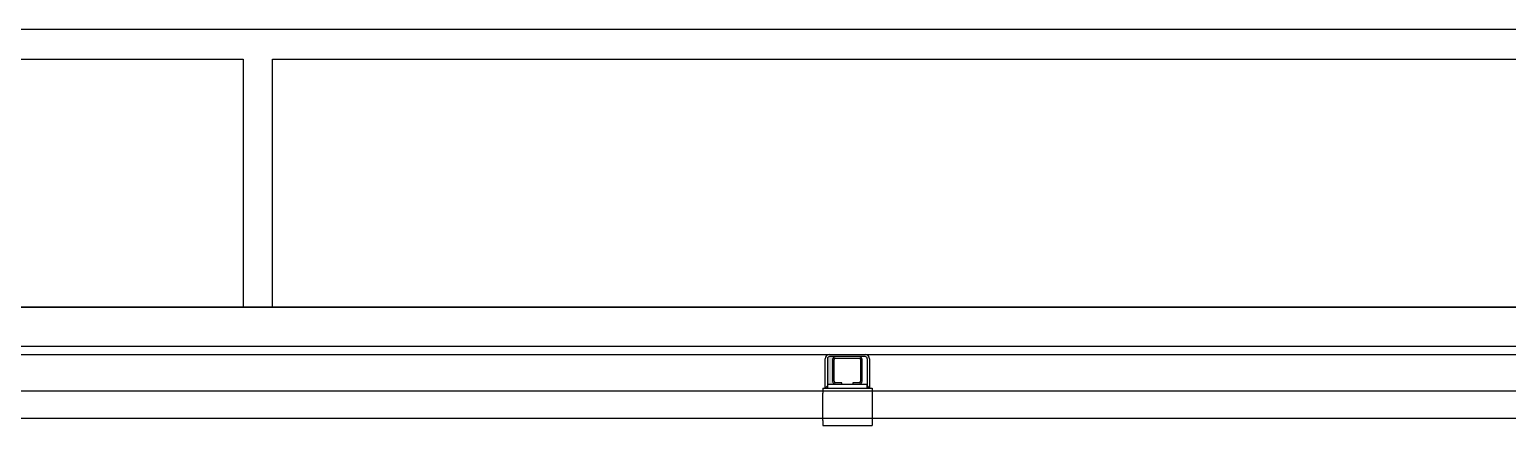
# Model space of a CAD drawing. Extents: x -1899985 to 1774885, y 556286 to 2175695.
# Drawn here: x -1116709 to -1115078, y 580100 to 580537 of the extents above; entities that cross this region are included whole.
import ezdxf

# ---------------------------------------------------------------- set-up
doc = ezdxf.new("R2010")
doc.units = 0
doc.header["$LTSCALE"] = 10
doc.header["$MEASUREMENT"] = 0
for name, color, linetype in [('20剖面图$0$A-LIN-V', 9, 'Continuous'), ('20剖面图$0$S-SB', 21, 'Continuous'), ('A-LIN-V', 9, 'Continuous')]:
    doc.layers.add(name, color=color, linetype=linetype)

# ---------------------------------------------------------------- blocks, each defined once
blk = doc.blocks.new('20剖面图$0$11')
at = {"layer": '20剖面图$0$A-LIN-V'}
h = blk.add_hatch(color=1, dxfattribs=at)
h.dxf.hatch_style = 1
h.paths.add_polyline_path([(1597280.5, -76162.3, -0.414214), (1597277.2, -76159.1), (1597277.2, -76135.2, -0.414214), (1597280.5, -76131.9), (1597274, -76131.9, 0.414214), (1597271.5, -76134.3), (1597271.5, -76164.3), (1597271.9, -76164), (1597271.9, -76162.3)])
h = blk.add_hatch(color=1, dxfattribs=at)
h.dxf.hatch_style = 1
h.paths.add_polyline_path([(1597318.1, -76166.7), (1597315.3, -76164), (1597315.3, -76166.7)])
h.paths.add_polyline_path([(1597271.9, -76166.7), (1597271.9, -76164), (1597269.1, -76166.7)])
at = {"layer": '20剖面图$0$A-LIN-V', "color": 1}
for p, q in [((1604014.2, -75770.7), (1595896.1, -75770.7)), ((1595950.4, -75803.4), (1596626.8, -75803.4)), ((1596626.8, -75803.4), (1596626.8, -76077.3)), ((1596659.4, -76077.3), (1596659.4, -75803.4)), ((1596659.4, -75803.4), (1598257.3, -75803.4)), ((1592562.4, -76077.3), (1605899.7, -76077.3)), ((1598840.1, -76077.3), (1592562.4, -76077.3)), ((1598840.1, -76120.8), (1592345, -76120.8)), ((1594075.6, -76129.5), (1605899.7, -76129.5)), ((1597269.1, -76166.7), (1597269.1, -76134.3)), ((1597271.5, -76134.3), (1597271.5, -76164.3)), ((1597274, -76129.5), (1597313.1, -76129.5)), ((1597280.5, -76131.9), (1597274, -76131.9)), ((1597277.2, -76135.2), (1597277.2, -76159.1)), ((1597278.9, -76159.1), (1597278.9, -76135.2)), ((1597306.6, -76131.9), (1597280.5, -76131.9)), ((1597280.5, -76133.5), (1597306.6, -76133.5)), ((1597313.1, -76131.9), (1597306.6, -76131.9)), ((1597308.2, -76135.2), (1597308.2, -76159.1)), ((1597309.9, -76159.1), (1597309.9, -76135.2)), ((1597315.6, -76164.2), (1597315.6, -76134.3)), ((1597318, -76134.3), (1597318, -76166.6)), ((1597266.4, -76169.9), (1596261.6, -76169.9)), ((1598008.8, -76169.9), (1596404.4, -76169.9)), ((1597266.4, -76166.7), (1597269.1, -76166.7)), ((1597266.4, -76166.7), (1597266.4, -76172.1)), ((1597266.4, -76202.6), (1597266.4, -76172.1)), ((1597271.9, -76164), (1597269.1, -76166.7)), ((1597269.1, -76166.7), (1597271.9, -76166.7)), ((1597271.9, -76162.3), (1597280.5, -76162.3)), ((1597271.9, -76166.7), (1597271.9, -76162.3)), ((1597271.9, -76166.7), (1597315.3, -76166.7)), ((1597287.6, -76160.7), (1597280.5, -76160.7)), ((1597280.5, -76162.3), (1597287.6, -76162.3)), ((1597287.6, -76162.3), (1597287.6, -76160.7)), ((1597287.6, -76162.3), (1597299.5, -76162.3)), ((1597306.6, -76160.7), (1597299.5, -76160.7)), ((1597299.5, -76160.7), (1597299.5, -76162.3)), ((1597299.5, -76162.3), (1597306.6, -76162.3)), ((1597306.6, -76162.3), (1597315.3, -76162.3)), ((1597315.3, -76166.7), (1597315.3, -76162.3)), ((1597318.1, -76166.7), (1597315.3, -76164)), ((1597315.3, -76166.7), (1597318.1, -76166.7)), ((1597318.1, -76166.7), (1597320.8, -76166.7)), ((1597320.8, -76166.7), (1597320.8, -76172.1)), ((1598697.7, -76169.9), (1597320.8, -76169.9)), ((1597320.8, -76172.1), (1597320.8, -76202.6)), ((1597266.4, -76200.4), (1596261.6, -76200.4)), ((1598539, -76200.4), (1596973.8, -76200.4)), ((1597266.4, -76202.6), (1597266.4, -76208)), ((1597266.4, -76208), (1597320.8, -76208)), ((1598697.7, -76200.4), (1597320.8, -76200.4)), ((1597320.8, -76202.6), (1597320.8, -76208))]:
    blk.add_line(p, q, dxfattribs=at)
for centre, radius, start, end in [((1597274, -76134.3), 4.89, 90, 180), ((1597274, -76134.3), 2.45, 90, 180), ((1597280.5, -76135.2), 3.26, 90, 180), ((1597280.5, -76135.2), 1.63, 90, 180), ((1597306.6, -76135.2), 3.26, 0, 90), ((1597306.6, -76135.2), 1.63, 360, 90), ((1597313.1, -76134.3), 4.89, 0, 90), ((1597313.1, -76134.3), 2.45, 0, 90), ((1597280.5, -76159.1), 3.26, 180, 270), ((1597280.5, -76159.1), 1.63, 180, 270), ((1597306.6, -76159.1), 1.63, 270, 360), ((1597306.6, -76159.1), 3.26, 270, 0)]:
    blk.add_arc(centre, radius, start, end, dxfattribs=at)
blk = doc.blocks.new('20剖面图$0$23423wer')
at = {"layer": '20剖面图$0$S-SB', "xscale": 0.735970624901321, "yscale": 0.735970624901321, "zscale": 0.735970624901321}
blk.add_blockref('20剖面图$0$11', (-2850596.9, 597906.1), dxfattribs=at)
blk = doc.blocks.new('20剖面图')
at = {"xscale": 1.35874988235309, "yscale": 1.35874988235309, "zscale": 1.35874988235309}
blk.add_blockref('20剖面图$0$23423wer', (1160148.1, -156096.8), dxfattribs=at)

msp = doc.modelspace()

# ---------------------------------------------------------------- block references
at = {"layer": 'A-LIN-V'}
msp.add_blockref('20剖面图', (0, 0), dxfattribs=at)

doc.saveas('drawing.dxf')
